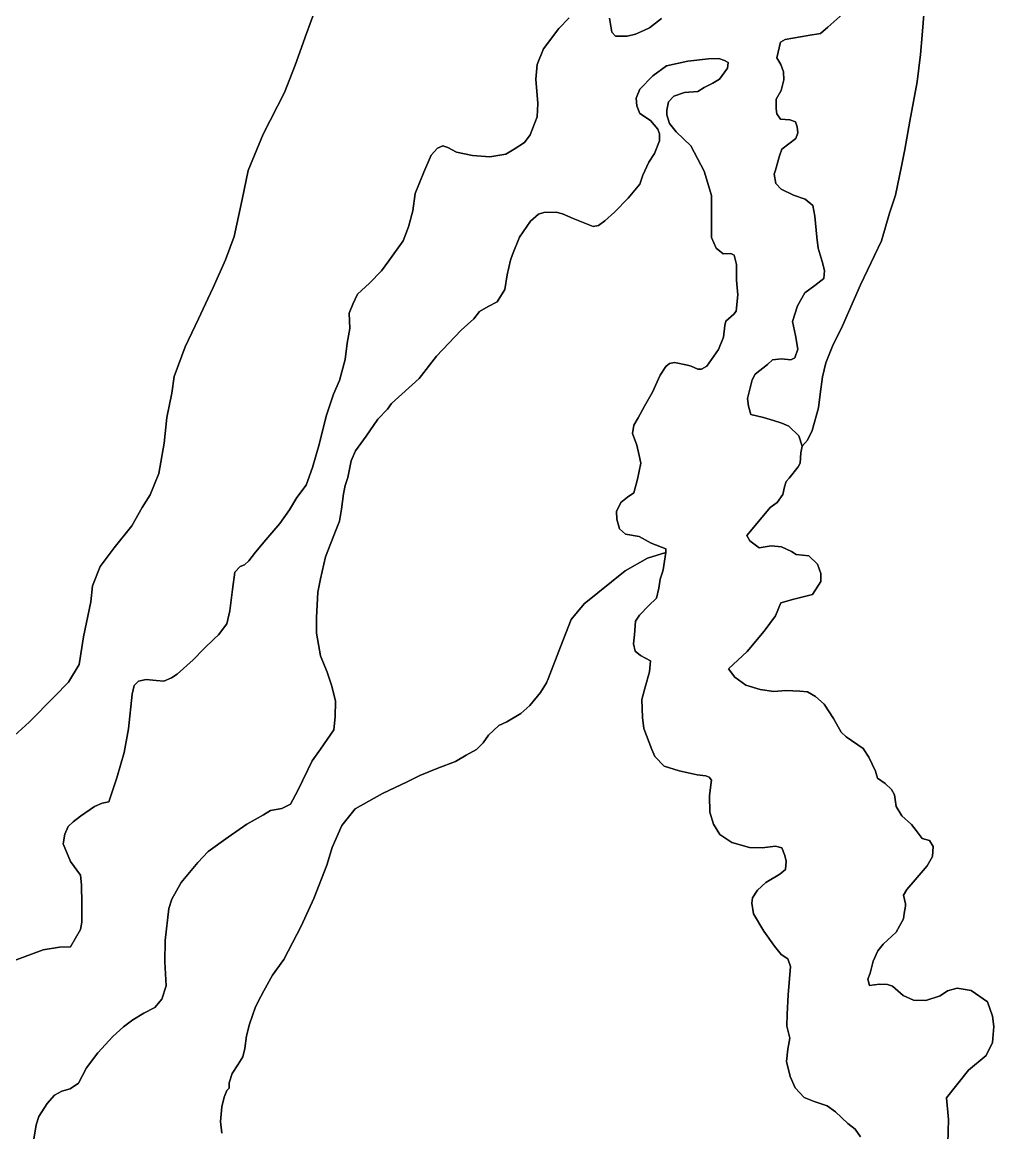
# Model space of a CAD drawing. Header units: inches. Extents: x 288635 to 1232953, y 676945 to 1655780.
# Drawn here: x 383136 to 404751, y 1068405 to 1093100 of the extents above; entities that cross this region are included whole.
import ezdxf

# ---------------------------------------------------------------- set-up
doc = ezdxf.new("R2010")
doc.units = ezdxf.units.IN
doc.header["$MEASUREMENT"] = 0

msp = doc.modelspace()

# ---------------------------------------------------------------- linework, layer by layer
at = {"color": 1}
for points in [[(403729.723, 1068170.4651), (403739.883, 1068698.7861), (403699.243, 1069181.3871), (404186.9239, 1069796.0683), (404578.0847, 1070126.269), (404725.405, 1070410.7495), (404750.8051, 1070766.3502), (404725.405, 1071000.0307), (404613.6448, 1071314.9913), (404247.8841, 1071568.9919), (403938.0034, 1071619.792), (403719.563, 1071558.8318), (403557.0027, 1071447.0716), (403242.0421, 1071350.5514), (402967.7215, 1071355.6314), (402734.041, 1071457.2316), (402495.2806, 1071665.512), (402388.6003, 1071701.0721), (402205.72, 1071711.2321), (401987.2795, 1071680.7521), (401951.7195, 1071817.9124), (402002.5196, 1071955.0726), (402068.5597, 1072224.3132), (402170.1599, 1072447.8336), (402292.0802, 1072600.2339), (402581.6407, 1072864.3944), (402739.121, 1073164.115), (402759.4411, 1073280.9553), (402789.9211, 1073443.5156), (402784.8411, 1073499.3957), (402739.121, 1073687.3561), (402815.3212, 1073814.3563), (402998.2016, 1074027.7168), (403267.4421, 1074342.6774), (403389.3623, 1074550.9578), (403399.5224, 1074769.3983), (403323.3222, 1074901.4785), (403155.6819, 1074947.1986), (403023.6016, 1075124.999), (402922.0014, 1075262.1592), (402703.561, 1075450.1196), (402581.6407, 1075658.4), (402541.0006, 1075922.5606), (402474.9605, 1076039.4008), (402332.7202, 1076171.4811), (402165.0799, 1076293.4013), (402119.3598, 1076445.8016), (401972.0395, 1076760.7622), (401845.0393, 1076953.8026), (401469.1185, 1077212.8831), (401357.3583, 1077314.4833), (401184.6379, 1077614.2039), (400976.3575, 1077939.3246), (400783.3171, 1078106.9649), (400605.5168, 1078208.5651), (400437.8764, 1078223.8052), (400122.9158, 1078239.0452), (399853.6753, 1078218.7252), (399553.9547, 1078264.4452), (399233.914, 1078355.8854), (398990.0735, 1078533.6858), (398847.8333, 1078721.6462), (399264.3941, 1079107.7269), (399640.3148, 1079559.8478), (399894.3154, 1079900.2085), (400011.1556, 1080189.7691), (400300.7162, 1080271.0493), (400717.277, 1080377.7295), (400900.1574, 1080662.21), (400900.1574, 1080840.0104), (400829.0372, 1081048.2908), (400635.9968, 1081231.1712), (400356.5963, 1081266.7313), (400249.9161, 1081327.6914), (400026.3956, 1081434.3716), (399797.7952, 1081454.6916), (399533.6346, 1081414.0515), (399325.3542, 1081571.5319), (399259.3141, 1081688.3721), (399487.9145, 1081957.6126), (399772.3951, 1082308.1333), (399934.9554, 1082419.8936), (400056.8757, 1082597.6939), (400097.5158, 1082770.4143), (400133.0758, 1082887.2545), (400199.116, 1082958.3746), (400398.9115, 1083214.2272), (400446.5366, 1083296.7774), (400459.2366, 1083522.2028), (400484.6367, 1083671.4281), (400608.4619, 1083804.7784), (400707.4989, 1084019.3585), (400849.0216, 1084527.0394), (400889.6617, 1084831.84), (400940.4618, 1085217.9208), (401016.6619, 1085527.8014), (401158.9022, 1085893.5622), (401382.4227, 1086350.7631), (401783.7435, 1087260.0849), (402256.1844, 1088240.5269), (402433.9848, 1088850.1281), (402566.065, 1089251.4489), (402698.1453, 1089901.6902), (402769.2654, 1090267.4509), (402881.0257, 1090902.4522), (403048.666, 1091771.1339), (403119.7861, 1092380.7351), (403160.6379, 1092811.4777), (403240.013, 1093827.4797)], [(403240.013, 1093827.4797), (403160.6379, 1092811.4777), (403119.7861, 1092380.7351), (403048.666, 1091771.1339), (402881.0257, 1090902.4522), (402769.2654, 1090267.4509), (402698.1453, 1089901.6902), (402566.065, 1089251.4489), (402433.9848, 1088850.1281), (402256.1844, 1088240.5269), (401783.7435, 1087260.0849), (401382.4227, 1086350.7631), (401158.9022, 1085893.5622), (401158.9022, 1085893.5622), (401016.6619, 1085527.8014), (400940.4618, 1085217.9208), (400889.6617, 1084831.84), (400849.0216, 1084527.0394), (400707.4989, 1084019.3585), (400608.4619, 1083804.7784), (400484.6367, 1083671.4281), (400412.6699, 1083905.5849), (400190.4194, 1084115.1353), (400038.0191, 1084184.9854), (399847.5188, 1084242.1355), (399625.2683, 1084311.9857), (399345.8678, 1084375.4858), (399295.0677, 1084559.6362), (399269.6676, 1084731.0865), (399377.6178, 1085150.1874), (399441.1179, 1085277.1876), (399714.1685, 1085486.738), (399828.4687, 1085594.6882), (400025.3191, 1085613.7383), (400234.8695, 1085594.6882), (400323.7697, 1085639.1383), (400393.6198, 1085829.6387), (400336.4697, 1086134.4393), (400272.9696, 1086445.5899), (400380.9198, 1086794.8406), (400546.0202, 1087080.5912), (400768.2706, 1087245.6915), (400971.471, 1087398.0918), (400984.171, 1087582.2422), (400933.3709, 1087779.0926), (400841.5074, 1088072.4103), (400816.1074, 1088321.3308), (400770.3873, 1088783.6117), (400724.6672, 1089027.4522), (400557.0268, 1089164.6125), (400292.8663, 1089256.0526), (400023.6258, 1089388.1329), (399901.7055, 1089515.1332), (399866.1455, 1089718.3336), (399896.6255, 1089809.7738), (399982.9857, 1090129.8144), (400038.8658, 1090277.1347), (400343.6664, 1090510.8152), (400389.3865, 1090637.8154), (400379.2265, 1090769.8957), (400338.5864, 1090886.7359), (400216.6662, 1090927.376), (400008.3857, 1090942.616), (399927.1056, 1091064.5363), (399906.7855, 1091171.2165), (399906.7855, 1091389.6569), (400023.6258, 1091577.6173), (400079.5059, 1091816.3778), (400074.4259, 1091999.2581), (400013.4658, 1092161.8185), (399927.1056, 1092304.0587), (400003.3057, 1092654.5794), (400109.9859, 1092715.5396), (400623.067, 1092806.9797), (400892.3075, 1092847.6198), (401059.9478, 1092989.8601), (401390.1485, 1093289.5807)], [(382800.2151, 1077087.7103), (383292.9761, 1077534.7512), (383851.7772, 1078103.7124), (384166.7378, 1078428.833), (384405.4983, 1078814.9138), (384496.9385, 1079434.675), (384659.4988, 1080211.9166), (384700.1389, 1080567.5173), (384872.8592, 1080994.2381), (385182.7399, 1081410.799), (385573.9006, 1081903.56), (385807.5811, 1082309.9608), (385985.3815, 1082589.3613), (386178.4218, 1083066.8823), (386295.2621, 1083737.4436), (386356.2222, 1084311.4848), (386462.9024, 1084849.9658), (386513.7731, 1085219.713), (386759.3069, 1085880.1143), (387055.6408, 1086506.6489), (387265.2905, 1086947.4507), (387385.8415, 1087200.9169), (387656.7754, 1087818.9848), (387851.5091, 1088335.4525), (388029.3094, 1089156.7208), (388164.7764, 1089800.1888), (388494.977, 1090612.9904), (388969.1113, 1091535.8589), (389206.1785, 1092145.4602), (389460.179, 1092848.1949), (389621.046, 1093296.9291)], [(389621.046, 1093296.9291), (389460.179, 1092848.1949), (389206.1785, 1092145.4602), (388969.1113, 1091535.8589), (388494.977, 1090612.9904), (388164.7764, 1089800.1888), (388029.3094, 1089156.7208), (387851.5091, 1088335.4525), (387656.7754, 1087818.9848), (387385.8415, 1087200.9169), (387265.2905, 1086947.4507), (387055.6408, 1086506.6489), (386759.3069, 1085880.1143), (386513.7731, 1085219.713), (386462.9024, 1084849.9658), (386356.2222, 1084311.4848), (386295.2621, 1083737.4436), (386178.4218, 1083066.8823), (385985.3815, 1082589.3613), (385807.5811, 1082309.9608), (385573.9006, 1081903.56), (385182.7399, 1081410.799), (384872.8592, 1080994.2381), (384700.1389, 1080567.5173), (384659.4988, 1080211.9166), (384496.9385, 1079434.675), (384405.4983, 1078814.9138), (384166.7378, 1078428.833), (383851.7772, 1078103.7124), (383292.9761, 1077534.7512), (382800.2151, 1077087.7103)], [(401390.1485, 1093289.5807), (401059.9478, 1092989.8601), (400892.3075, 1092847.6198), (400623.067, 1092806.9797), (400109.9859, 1092715.5396), (400003.3057, 1092654.5794), (399927.1056, 1092304.0587), (400013.4658, 1092161.8185), (400074.4259, 1091999.2581), (400079.5059, 1091816.3778), (400023.6258, 1091577.6173), (399906.7855, 1091389.6569), (399906.7855, 1091171.2165), (399927.1056, 1091064.5363), (400008.3857, 1090942.616), (400216.6662, 1090927.376), (400338.5864, 1090886.7359), (400379.2265, 1090769.8957), (400389.3865, 1090637.8154), (400343.6664, 1090510.8152), (400038.8658, 1090277.1347), (399982.9857, 1090129.8144), (399896.6255, 1089809.7738), (399866.1455, 1089718.3336), (399901.7055, 1089515.1332), (400023.6258, 1089388.1329), (400292.8663, 1089256.0526), (400557.0268, 1089164.6125), (400724.6672, 1089027.4522), (400770.3873, 1088783.6117), (400816.1074, 1088321.3308), (400841.5074, 1088072.4103), (400933.3709, 1087779.0926), (400984.171, 1087582.2422), (400971.471, 1087398.0918), (400768.2706, 1087245.6915), (400546.0202, 1087080.5912), (400380.9198, 1086794.8406), (400272.9696, 1086445.5899), (400336.4697, 1086134.4393), (400393.6198, 1085829.6387), (400323.7697, 1085639.1383), (400234.8695, 1085594.6882), (400025.3191, 1085613.7383), (399828.4687, 1085594.6882), (399714.1685, 1085486.738), (399441.1179, 1085277.1876), (399377.6178, 1085150.1874), (399269.6676, 1084731.0865), (399295.0677, 1084559.6362), (399345.8678, 1084375.4858), (399625.2683, 1084311.9857), (399847.5188, 1084242.1355), (400038.0191, 1084184.9854), (400190.4194, 1084115.1353), (400412.6699, 1083905.5849), (400484.6367, 1083671.4281), (400459.2366, 1083522.2028), (400446.5366, 1083296.7774), (400398.9115, 1083214.2272), (400199.116, 1082958.3746), (400133.0758, 1082887.2545), (400097.5158, 1082770.4143), (400056.8757, 1082597.6939), (399934.9554, 1082419.8936), (399772.3951, 1082308.1333), (399487.9145, 1081957.6126), (399259.3141, 1081688.3721), (399325.3542, 1081571.5319), (399533.6346, 1081414.0515), (399797.7952, 1081454.6916), (400026.3956, 1081434.3716), (400249.9161, 1081327.6914), (400356.5963, 1081266.7313), (400635.9968, 1081231.1712), (400829.0372, 1081048.2908), (400900.1574, 1080840.0104), (400900.1574, 1080662.21), (400717.277, 1080377.7295), (400300.7162, 1080271.0493), (400011.1556, 1080189.7691), (399894.3154, 1079900.2085), (399640.3148, 1079559.8478), (399264.3941, 1079107.7269), (398847.8333, 1078721.6462), (398990.0735, 1078533.6858), (399233.914, 1078355.8854), (399553.9547, 1078264.4452), (399853.6753, 1078218.7252), (400122.9158, 1078239.0452), (400437.8764, 1078223.8052), (400605.5168, 1078208.5651), (400783.3171, 1078106.9649), (400976.3575, 1077939.3246), (401184.6379, 1077614.2039), (401357.3583, 1077314.4833), (401469.1185, 1077212.8831), (401845.0393, 1076953.8026), (401972.0395, 1076760.7622), (402119.3598, 1076445.8016), (402165.0799, 1076293.4013), (402332.7202, 1076171.4811), (402474.9605, 1076039.4008), (402541.0006, 1075922.5606), (402581.6407, 1075658.4), (402703.561, 1075450.1196), (402922.0014, 1075262.1592), (403023.6016, 1075124.999), (403155.6819, 1074947.1986), (403323.3222, 1074901.4785), (403399.5224, 1074769.3983), (403389.3623, 1074550.9578), (403267.4421, 1074342.6774), (402998.2016, 1074027.7168), (402815.3212, 1073814.3563), (402739.121, 1073687.3561), (402784.8411, 1073499.3957), (402789.9211, 1073443.5156), (402759.4411, 1073280.9553), (402739.121, 1073164.115), (402581.6407, 1072864.3944), (402292.0802, 1072600.2339), (402170.1599, 1072447.8336), (402068.5597, 1072224.3132), (402002.5196, 1071955.0726), (401951.7195, 1071817.9124), (401987.2795, 1071680.7521), (402205.72, 1071711.2321), (402388.6003, 1071701.0721), (402495.2806, 1071665.512), (402734.041, 1071457.2316), (402967.7215, 1071355.6314), (403242.0421, 1071350.5514), (403557.0027, 1071447.0716), (403719.563, 1071558.8318), (403938.0034, 1071619.792), (404247.8841, 1071568.9919), (404613.6448, 1071314.9913), (404725.405, 1071000.0307), (404750.8051, 1070766.3502), (404725.405, 1070410.7495), (404578.0847, 1070126.269), (404186.9239, 1069796.0683), (403699.243, 1069181.3871), (403739.883, 1068698.7861), (403729.723, 1068170.4651)], [(395305.3657, 1093199.5623), (395072.5319, 1092961.4368), (394733.8645, 1092506.3525), (394590.9892, 1092157.1019), (394564.5308, 1091834.3095), (394606.8643, 1091294.5585), (394590.9892, 1090998.2245), (394437.5306, 1090596.0571), (394310.5303, 1090426.7234), (394082.9882, 1090278.5564), (393892.4878, 1090162.1395), (393537.9455, 1090103.9311), (393151.653, 1090135.6811), (392797.1106, 1090209.7646), (392606.6103, 1090310.3065), (392490.1934, 1090347.3482), (392373.7765, 1090299.7231), (392230.9012, 1090140.9728), (392072.1509, 1089765.2637), (391876.3588, 1089289.0128), (391823.442, 1088908.012), (391728.1918, 1088548.178), (391611.7749, 1088235.969), (391294.2743, 1087791.4681), (391130.2323, 1087569.2177), (390865.6484, 1087299.3421), (390595.7729, 1087055.925), (390489.9394, 1086833.6745), (390410.5642, 1086627.2991), (390426.4392, 1086288.6318), (390368.2308, 1085965.8395), (390320.6057, 1085600.7137), (390193.6054, 1085135.0461), (390061.3135, 1084828.1289), (389896.9893, 1084341.9648), (389739.509, 1083706.9636), (389592.1887, 1083198.9625), (389455.0284, 1082802.7218), (389246.748, 1082528.4012), (389079.1076, 1082254.0807), (388865.7472, 1081954.3601), (388555.8666, 1081588.5993), (388322.1861, 1081314.2788), (388174.8658, 1081126.3184), (388078.3456, 1081034.8782), (387981.8255, 1080999.3181), (387864.9852, 1080872.3179), (387814.1851, 1080486.2371), (387758.305, 1080013.7962), (387687.1849, 1079724.2356), (387499.2245, 1079480.3951), (387397.6243, 1079383.8749), (387179.1838, 1079165.4345), (386940.4234, 1078921.594), (386584.8227, 1078606.6334), (386457.8224, 1078520.2732), (386290.1821, 1078449.153), (386112.3817, 1078459.3131), (385893.9413, 1078484.7131), (385726.3009, 1078449.153), (385629.7808, 1078347.5528), (385584.0607, 1078159.5925), (385497.7005, 1077387.4309), (385401.1803, 1076859.1099), (385238.62, 1076300.3087), (385065.8996, 1075766.9077), (384913.4993, 1075731.3476), (384740.779, 1075660.2275), (384430.8984, 1075446.867), (384268.338, 1075319.8668), (384161.6578, 1075213.1866), (384085.4577, 1075045.5462), (384049.8976, 1074827.1058), (384207.3779, 1074441.025), (384430.8984, 1074131.1444), (384456.2984, 1073917.784), (384461.3784, 1073496.1431), (384461.3784, 1073089.7423), (384435.9784, 1072922.102), (384207.3779, 1072541.1012), (383963.5374, 1072530.9412), (383602.8567, 1072475.0611), (382942.4554, 1072226.1406)], [(382942.4554, 1072226.1406), (383602.8567, 1072475.0611), (383963.5374, 1072530.9412), (384207.3779, 1072541.1012), (384435.9784, 1072922.102), (384461.3784, 1073089.7423), (384461.3784, 1073496.1431), (384456.2984, 1073917.784), (384430.8984, 1074131.1444), (384207.3779, 1074441.025), (384049.8976, 1074827.1058), (384085.4577, 1075045.5462), (384161.6578, 1075213.1866), (384268.338, 1075319.8668), (384430.8984, 1075446.867), (384740.779, 1075660.2275), (384913.4993, 1075731.3476), (385065.8996, 1075766.9077), (385238.62, 1076300.3087), (385401.1803, 1076859.1099), (385497.7005, 1077387.4309), (385584.0607, 1078159.5925), (385629.7808, 1078347.5528), (385726.3009, 1078449.153), (385893.9413, 1078484.7131), (386112.3817, 1078459.3131), (386290.1821, 1078449.153), (386457.8224, 1078520.2732), (386584.8227, 1078606.6334), (386940.4234, 1078921.594), (387179.1838, 1079165.4345), (387397.6243, 1079383.8749), (387499.2245, 1079480.3951), (387687.1849, 1079724.2356), (387758.305, 1080013.7962), (387814.1851, 1080486.2371), (387864.9852, 1080872.3179), (387981.8255, 1080999.3181), (388078.3456, 1081034.8782), (388174.8658, 1081126.3184), (388322.1861, 1081314.2788), (388555.8666, 1081588.5993), (388865.7472, 1081954.3601), (389079.1076, 1082254.0807), (389246.748, 1082528.4012), (389455.0284, 1082802.7218), (389592.1887, 1083198.9625), (389739.509, 1083706.9636), (389896.9893, 1084341.9648), (390061.3135, 1084828.1289), (390193.6054, 1085135.0461), (390320.6057, 1085600.7137), (390368.2308, 1085965.8395), (390426.4392, 1086288.6318), (390410.5642, 1086627.2991), (390489.9394, 1086833.6745), (390595.7729, 1087055.925), (390865.6484, 1087299.3421), (391130.2323, 1087569.2177), (391294.2743, 1087791.4681), (391611.7749, 1088235.969), (391728.1918, 1088548.178), (391823.442, 1088908.012), (391876.3588, 1089289.0128), (392072.1509, 1089765.2637), (392230.9012, 1090140.9728), (392373.7765, 1090299.7231), (392490.1934, 1090347.3482), (392606.6103, 1090310.3065), (392797.1106, 1090209.7646), (393151.653, 1090135.6811), (393537.9455, 1090103.9311), (393892.4878, 1090162.1395), (394082.9882, 1090278.5564), (394310.5303, 1090426.7234), (394437.5306, 1090596.0571), (394590.9892, 1090998.2245), (394606.8643, 1091294.5585), (394564.5308, 1091834.3095), (394590.9892, 1092157.1019), (394733.8645, 1092506.3525), (395072.5319, 1092961.4368), (395305.3657, 1093199.5623)], [(397358.5364, 1093183.6872), (397088.6609, 1092977.3118), (396982.8273, 1092924.3951), (396776.4519, 1092834.4365), (396596.5349, 1092786.8114), (396337.2427, 1092792.1031), (396252.5759, 1092882.0616), (396199.6591, 1093188.9789)], [(396199.6591, 1093188.9789), (396252.5759, 1092882.0616), (396337.2427, 1092792.1031), (396596.5349, 1092786.8114), (396776.4519, 1092834.4365), (396982.8273, 1092924.3951), (397088.6609, 1092977.3118), (397358.5364, 1093183.6872)], [(383383.6198, 1068222.7626), (383449.6599, 1068583.4433), (383505.54, 1068766.3237), (383688.4204, 1069055.8842), (383850.9807, 1069243.8446), (384018.6211, 1069330.2048), (384201.5014, 1069386.0849), (384389.4618, 1069508.0052), (384567.2622, 1069848.3658), (384816.1827, 1070183.6465), (385151.4633, 1070544.3272), (385390.2238, 1070762.7677), (385598.5042, 1070915.168), (385842.3447, 1071067.5683), (386086.1852, 1071194.5685), (386238.5855, 1071377.4489), (386335.1057, 1071672.0895), (386309.7056, 1072205.4905), (386319.8657, 1072683.0115), (386401.1458, 1073389.1329), (386462.106, 1073597.4133), (386675.4664, 1073968.2541), (387046.3071, 1074415.295), (387274.9076, 1074659.1355), (387716.8685, 1074979.1761), (388133.4293, 1075268.7367), (388504.27, 1075477.0171), (388661.7504, 1075573.5373), (388910.6709, 1075619.2574), (389103.7112, 1075715.7776), (389266.2716, 1076015.4982), (389586.3122, 1076675.8995), (389769.1926, 1076934.98), (390068.9132, 1077361.7009), (390101.6863, 1077655.3889), (390106.978, 1077999.348), (390022.3111, 1078338.0153), (389921.7693, 1078650.2243), (389768.3106, 1079010.0583), (389683.6438, 1079512.7677), (389683.6438, 1079862.0184), (389710.1022, 1080422.9361), (389773.6023, 1080719.2701), (389884.7275, 1081211.3961), (390117.5613, 1081819.9389), (390191.6448, 1082005.1476), (390239.2699, 1082275.0232), (390281.6033, 1082613.6905), (390318.6451, 1082798.8992), (390376.8535, 1082973.5246), (390456.2287, 1083349.2337), (390551.4789, 1083566.1924), (390789.6043, 1083894.2764), (391048.8965, 1084275.2772), (391260.5636, 1084497.5276), (391350.5221, 1084619.2362), (391969.6484, 1085174.8623), (392355.9408, 1085672.28), (392900.9836, 1086249.0728), (393186.7341, 1086503.0733), (393308.4427, 1086667.1153), (393498.9431, 1086778.2405), (393705.3185, 1086878.7824), (393869.3605, 1087159.2413), (393926.7223, 1087480.5519), (393997.8424, 1087810.7526), (394043.5625, 1087932.6728), (394195.9628, 1088318.7536), (394444.8833, 1088674.3543), (394622.6837, 1088831.8346), (394739.5239, 1088867.3947), (395013.8444, 1088872.4747), (395156.0847, 1088836.9146), (395389.7652, 1088735.3144), (395836.8061, 1088557.5141), (395958.7263, 1088582.9141), (396100.9666, 1088684.5143), (396309.247, 1088872.4747), (396619.1277, 1089187.4353), (396873.1282, 1089497.316), (396939.1683, 1089700.5164), (397076.3286, 1089990.0769), (397203.3288, 1090178.0373), (397310.009, 1090462.5179), (397310.009, 1090619.9982), (397279.529, 1090721.5984), (397111.8886, 1090914.6388), (396873.1282, 1091072.1191), (396807.088, 1091239.7594), (396791.848, 1091407.3998), (396873.1282, 1091610.6002), (397162.6887, 1091910.3208), (397467.4894, 1092128.7612), (397945.0103, 1092230.3614), (398407.2912, 1092286.2415), (398630.8117, 1092291.3216), (398762.8919, 1092245.6015), (398839.0921, 1092204.9614), (398823.8521, 1092077.9611), (398646.0517, 1091834.1206), (398503.8114, 1091742.6805), (398305.691, 1091646.1603), (398163.4507, 1091559.8001), (397868.8102, 1091534.4), (397630.0497, 1091458.1999), (397513.2094, 1091331.1996), (397477.6494, 1091143.2393), (397477.6494, 1091041.6391), (397533.5295, 1090848.5987), (397685.9298, 1090665.7183), (398011.0504, 1090350.7577), (398305.691, 1089786.8765), (398473.3314, 1089243.3155), (398473.3314, 1088872.4747), (398468.2514, 1088313.6736), (398574.9316, 1088074.9131), (398732.4119, 1087952.9929), (398900.0522, 1087958.0729), (398971.1724, 1087922.5128), (399027.0525, 1087714.2324), (399027.0525, 1087363.7117), (399057.5325, 1087038.591), (399021.9725, 1086672.8303), (398966.0924, 1086606.7902), (398788.292, 1086454.3899), (398767.972, 1086357.8697), (398737.4919, 1086098.7892), (398625.7317, 1085824.4686), (398366.6512, 1085448.5479), (398244.7309, 1085382.5077), (398163.4507, 1085387.5877), (398016.1305, 1085453.6279), (397939.9303, 1085473.9479), (397650.3697, 1085529.828), (397533.5295, 1085514.588), (397457.3293, 1085443.4679), (397330.1943, 1085254.4051), (397155.4921, 1084873.2367), (396980.8667, 1084561.0278), (396837.9914, 1084301.7356), (396742.7412, 1084142.9853), (396716.2829, 1083957.7766), (396806.2414, 1083698.4844), (396859.1581, 1083465.6506), (396896.1999, 1083296.3169), (396822.1164, 1082941.7745), (396742.7412, 1082634.8572), (396605.1576, 1082539.607), (396451.699, 1082423.1901), (396356.4488, 1082222.1064), (396361.7405, 1082052.7727), (396425.2406, 1081835.814), (396557.5325, 1081719.3971), (396864.4498, 1081661.1886), (397129.0337, 1081513.0217), (397451.826, 1081391.3131), (397451.826, 1081306.6462), (397049.6585, 1081184.9377), (396546.9492, 1080899.1871), (395636.7807, 1080168.9356), (395351.0301, 1079819.6849), (395114.1439, 1079207.9838), (394839.9757, 1078500.0112), (394800.6957, 1078412.0988), (394663.1121, 1078195.14), (394430.2783, 1077909.3895), (394225.3845, 1077729.2608), (393920.5839, 1077541.3004), (393737.7036, 1077460.0202), (393509.1031, 1077246.6598), (393392.2629, 1077073.9395), (393239.8626, 1076926.6192), (393011.2621, 1076799.6189), (392772.5016, 1076662.4586), (392381.3408, 1076515.1383), (391980.02, 1076347.498), (391699.5964, 1076208.5386), (391150.9553, 1075949.458), (390541.3541, 1075609.0974), (390246.7135, 1075238.2566), (390028.2731, 1074750.5756), (389911.4329, 1074359.4149), (389626.9523, 1073617.7334), (389342.4717, 1072997.9721), (388956.3909, 1072261.3707), (388702.3904, 1071910.85), (388514.4301, 1071565.4093), (388447.6399, 1071439.0494), (388326.4697, 1071209.8086), (388194.3894, 1070818.6478), (388123.2693, 1070559.5673), (388087.7092, 1070280.1667), (388047.0691, 1070092.2063), (387935.3089, 1069914.406), (387808.3086, 1069721.3656), (387742.2685, 1069518.1652), (387742.2685, 1069401.3249), (387691.4684, 1069345.4448), (387630.5083, 1069198.1245), (387579.7082, 1068984.7641), (387549.2281, 1068659.6435), (387579.7082, 1068395.4829)], [(401784.317, 1068316.0904), (401667.4768, 1068483.7308), (401504.9165, 1068610.731), (401230.5959, 1068869.8116), (401042.6356, 1069001.8918), (400753.075, 1069098.412), (400529.5545, 1069189.8522), (400331.4341, 1069408.2926), (400220.5206, 1069653.509), (400135.8537, 1069987.943), (400165.4871, 1070267.3435), (400212.0539, 1070508.644), (400148.5538, 1070779.5779), (400152.7871, 1071042.0451), (400173.9538, 1071473.8459), (400224.7539, 1072100.3805), (400169.7205, 1072273.9475), (400017.3202, 1072371.3144), (399869.1532, 1072557.5814), (399636.3194, 1072892.0154), (399407.719, 1073277.2495), (399365.3855, 1073514.3167), (399382.3189, 1073632.8503), (399496.6191, 1073797.9506), (399682.8862, 1073967.2843), (399987.6868, 1074157.7846), (400114.687, 1074259.3848), (400131.6204, 1074441.4185), (400101.987, 1074568.4188), (400034.2535, 1074741.9858), (399894.5533, 1074780.0859), (399598.2193, 1074741.9858), (399318.8188, 1074746.2191), (398925.118, 1074860.5194), (398654.1841, 1075038.3197), (398514.4838, 1075266.9202), (398434.9499, 1075534.5732), (398424.3666, 1075899.699), (398455.217, 1076143.2219), (398467.9171, 1076249.0555), (398417.117, 1076312.5556), (398340.9168, 1076342.189), (398154.491, 1076365.3665), (397752.3236, 1076450.0334), (397418.9479, 1076561.1586), (397212.5725, 1076772.8257), (397143.7807, 1076931.576), (396963.8636, 1077391.9519), (396937.4053, 1077640.6608), (396921.5302, 1078042.8282), (396995.6137, 1078312.7038), (397090.8639, 1078651.3711), (397112.0306, 1078900.08), (396889.7802, 1079021.7885), (396773.3633, 1079117.0387), (396736.3215, 1079281.0807), (396757.4882, 1079476.8728), (396778.6549, 1079778.4984), (396868.6135, 1079914.3886), (397076.8939, 1080132.8291), (397244.5342, 1080290.3094), (397300.4143, 1080513.8298), (397330.8944, 1080717.0303), (397381.6945, 1080874.5106), (397398.0091, 1080925.4937), (397451.826, 1081306.6462), (397451.826, 1081391.3131), (397129.0337, 1081513.0217), (396864.4498, 1081661.1886), (396557.5325, 1081719.3971), (396425.2406, 1081835.814), (396361.7405, 1082052.7727), (396356.4488, 1082222.1064), (396451.699, 1082423.1901), (396605.1576, 1082539.607), (396742.7412, 1082634.8572), (396822.1164, 1082941.7745), (396896.1999, 1083296.3169), (396859.1581, 1083465.6506), (396806.2414, 1083698.4844), (396716.2829, 1083957.7766), (396742.7412, 1084142.9853), (396837.9914, 1084301.7356), (396980.8667, 1084561.0278), (397155.4921, 1084873.2367), (397330.1943, 1085254.4051), (397457.3293, 1085443.4679), (397533.5295, 1085514.588), (397650.3697, 1085529.828), (397939.9303, 1085473.9479), (398016.1305, 1085453.6279), (398163.4507, 1085387.5877), (398244.7309, 1085382.5077), (398366.6512, 1085448.5479), (398625.7317, 1085824.4686), (398737.4919, 1086098.7892), (398767.972, 1086357.8697), (398788.292, 1086454.3899), (398966.0924, 1086606.7902), (399021.9725, 1086672.8303), (399057.5325, 1087038.591), (399027.0525, 1087363.7117), (399027.0525, 1087714.2324), (398971.1724, 1087922.5128), (398900.0522, 1087958.0729), (398732.4119, 1087952.9929), (398574.9316, 1088074.9131), (398468.2514, 1088313.6736), (398473.3314, 1088872.4747), (398473.3314, 1089243.3155), (398305.691, 1089786.8765), (398011.0504, 1090350.7577), (397685.9298, 1090665.7183), (397533.5295, 1090848.5987), (397477.6494, 1091041.6391), (397477.6494, 1091143.2393), (397513.2094, 1091331.1996), (397630.0497, 1091458.1999), (397868.8102, 1091534.4), (398163.4507, 1091559.8001), (398305.691, 1091646.1603), (398503.8114, 1091742.6805), (398646.0517, 1091834.1206), (398823.8521, 1092077.9611), (398839.0921, 1092204.9614), (398762.8919, 1092245.6015), (398630.8117, 1092291.3216), (398407.2912, 1092286.2415), (397945.0103, 1092230.3614), (397467.4894, 1092128.7612), (397162.6887, 1091910.3208), (396873.1282, 1091610.6002), (396791.848, 1091407.3998), (396807.088, 1091239.7594), (396873.1282, 1091072.1191), (397111.8886, 1090914.6388), (397279.529, 1090721.5984), (397310.009, 1090619.9982), (397310.009, 1090462.5179), (397203.3288, 1090178.0373), (397076.3286, 1089990.0769), (396939.1683, 1089700.5164), (396873.1282, 1089497.316), (396619.1277, 1089187.4353), (396309.247, 1088872.4747), (396100.9666, 1088684.5143), (395958.7263, 1088582.9141), (395836.8061, 1088557.5141), (395389.7652, 1088735.3144), (395156.0847, 1088836.9146), (395013.8444, 1088872.4747), (394739.5239, 1088867.3947), (394622.6837, 1088831.8346), (394444.8833, 1088674.3543), (394195.9628, 1088318.7536), (394043.5625, 1087932.6728), (393997.8424, 1087810.7526), (393926.7223, 1087480.5519), (393869.3605, 1087159.2413), (393705.3185, 1086878.7824), (393498.9431, 1086778.2405), (393308.4427, 1086667.1153), (393186.7341, 1086503.0733), (392900.9836, 1086249.0728), (392355.9408, 1085672.28), (391969.6484, 1085174.8623), (391350.5221, 1084619.2362), (391260.5636, 1084497.5276), (391048.8965, 1084275.2772), (390789.6043, 1083894.2764), (390551.4789, 1083566.1924), (390456.2287, 1083349.2337), (390376.8535, 1082973.5246), (390318.6451, 1082798.8992), (390281.6033, 1082613.6905), (390239.2699, 1082275.0232), (390191.6448, 1082005.1476), (390117.5613, 1081819.9389), (389884.7275, 1081211.3961), (389773.6023, 1080719.2701), (389710.1022, 1080422.9361), (389683.6438, 1079862.0184), (389683.6438, 1079512.7677), (389768.3106, 1079010.0583), (389921.7693, 1078650.2243), (390022.3111, 1078338.0153), (390106.978, 1077999.348), (390101.6863, 1077655.3889), (390068.9132, 1077361.7009), (389769.1926, 1076934.98), (389586.3122, 1076675.8995), (389266.2716, 1076015.4982), (389103.7112, 1075715.7776), (388910.6709, 1075619.2574), (388661.7504, 1075573.5373), (388504.27, 1075477.0171), (388133.4293, 1075268.7367), (387716.8685, 1074979.1761), (387274.9076, 1074659.1355), (387046.3071, 1074415.295), (386675.4664, 1073968.2541), (386462.106, 1073597.4133), (386401.1458, 1073389.1329), (386319.8657, 1072683.0115), (386309.7056, 1072205.4905), (386335.1057, 1071672.0895), (386238.5855, 1071377.4489), (386086.1852, 1071194.5685), (385842.3447, 1071067.5683), (385598.5042, 1070915.168), (385390.2238, 1070762.7677), (385151.4633, 1070544.3272), (384816.1827, 1070183.6465), (384567.2622, 1069848.3658), (384389.4618, 1069508.0052), (384201.5014, 1069386.0849), (384018.6211, 1069330.2048), (383850.9807, 1069243.8446), (383688.4204, 1069055.8842), (383505.54, 1068766.3237), (383449.6599, 1068583.4433), (383383.6198, 1068222.7626)], [(387579.7082, 1068395.4829), (387549.2281, 1068659.6435), (387579.7082, 1068984.7641), (387630.5083, 1069198.1245), (387691.4684, 1069345.4448), (387742.2685, 1069401.3249), (387742.2685, 1069518.1652), (387808.3086, 1069721.3656), (387935.3089, 1069914.406), (388047.0691, 1070092.2063), (388087.7092, 1070280.1667), (388123.2693, 1070559.5673), (388194.3894, 1070818.6478), (388326.4697, 1071209.8086), (388447.6399, 1071439.0494), (388514.4301, 1071565.4093), (388702.3904, 1071910.85), (388956.3909, 1072261.3707), (389342.4717, 1072997.9721), (389626.9523, 1073617.7334), (389911.4329, 1074359.4149), (390028.2731, 1074750.5756), (390246.7135, 1075238.2566), (390541.3541, 1075609.0974), (391150.9553, 1075949.458), (391699.5964, 1076208.5386), (391980.02, 1076347.498), (392381.3408, 1076515.1383), (392772.5016, 1076662.4586), (393011.2621, 1076799.6189), (393239.8626, 1076926.6192), (393392.2629, 1077073.9395), (393509.1031, 1077246.6598), (393737.7036, 1077460.0202), (393920.5839, 1077541.3004), (394225.3845, 1077729.2608), (394430.2783, 1077909.3895), (394663.1121, 1078195.14), (394800.6957, 1078412.0988), (394839.9757, 1078500.0112), (395114.1439, 1079207.9838), (395351.0301, 1079819.6849), (395636.7807, 1080168.9356), (396546.9492, 1080899.1871), (397049.6585, 1081184.9377), (397451.826, 1081306.6462), (397398.0091, 1080925.4937), (397381.6945, 1080874.5106), (397330.8944, 1080717.0303), (397300.4143, 1080513.8298), (397244.5342, 1080290.3094), (397076.8939, 1080132.8291), (396868.6135, 1079914.3886), (396778.6549, 1079778.4984), (396757.4882, 1079476.8728), (396736.3215, 1079281.0807), (396773.3633, 1079117.0387), (396889.7802, 1079021.7885), (397112.0306, 1078900.08), (397090.8639, 1078651.3711), (396995.6137, 1078312.7038), (396921.5302, 1078042.8282), (396937.4053, 1077640.6608), (396963.8636, 1077391.9519), (397143.7807, 1076931.576), (397212.5725, 1076772.8257), (397418.9479, 1076561.1586), (397752.3236, 1076450.0334), (398154.491, 1076365.3665), (398340.9168, 1076342.189), (398417.117, 1076312.5556), (398467.9171, 1076249.0555), (398455.217, 1076143.2219), (398424.3666, 1075899.699), (398434.9499, 1075534.5732), (398514.4838, 1075266.9202), (398654.1841, 1075038.3197), (398925.118, 1074860.5194), (399318.8188, 1074746.2191), (399318.8188, 1074746.2191), (399598.2193, 1074741.9858), (399894.5533, 1074780.0859), (400034.2535, 1074741.9858), (400101.987, 1074568.4188), (400131.6204, 1074441.4185), (400114.687, 1074259.3848), (399987.6868, 1074157.7846), (399682.8862, 1073967.2843), (399496.6191, 1073797.9506), (399382.3189, 1073632.8503), (399365.3855, 1073514.3167), (399407.719, 1073277.2495), (399636.3194, 1072892.0154), (399869.1532, 1072557.5814), (400017.3202, 1072371.3144), (400169.7205, 1072273.9475), (400224.7539, 1072100.3805), (400173.9538, 1071473.8459), (400152.7871, 1071042.0451), (400148.5538, 1070779.5779), (400212.0539, 1070508.644), (400165.4871, 1070267.3435), (400135.8537, 1069987.943), (400220.5206, 1069653.509), (400331.4341, 1069408.2926), (400529.5545, 1069189.8522), (400753.075, 1069098.412), (401042.6356, 1069001.8918), (401230.5959, 1068869.8116), (401504.9165, 1068610.731), (401667.4768, 1068483.7308), (401784.317, 1068316.0904)]]:
    msp.add_lwpolyline(points, dxfattribs=at)

doc.saveas('drawing.dxf')
